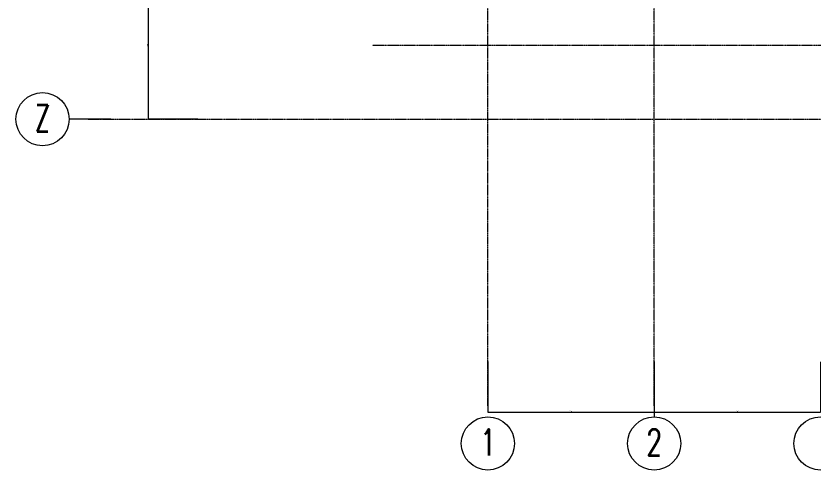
# Model space of a CAD drawing. Extents: x 248377 to 605788, y 154198 to 263202.
# Drawn here: x 248377 to 291526, y 154198 to 178794 of the extents above; entities that cross this region are included whole.
import ezdxf
from ezdxf.enums import TextEntityAlignment as Align

# ---------------------------------------------------------------- set-up
doc = ezdxf.new("R2010")
doc.units = 0
doc.header["$LTSCALE"] = 5
doc.linetypes.add('Data Center Layout_L20$0$CENTER', pattern=[2, 1.25, -0.25, 0.25, -0.25])
doc.layers.add('Data Center Layout_L20$0$98-DIM', color=252, linetype='Continuous')
doc.layers.add('Data Center Layout_L20$0$MACHINE-DIM', color=252, linetype='Continuous')
for name, color, linetype, lineweight in [('Data Center Layout_L20$0$FLAG', 252, 'Continuous', 0), ('Data Center Layout_L20$0$H-SIN', 252, 'Data Center Layout_L20$0$CENTER', 9), ('Data Center Layout_L20$0$K-SIN', 252, 'Data Center Layout_L20$0$CENTER', 9)]:
    doc.layers.add(name, color=color, linetype=linetype, lineweight=lineweight)
doc.styles.add('Data Center Layout_L20$0$dim-txt', font='isocp.shx', dxfattribs={"width": 0.7, "bigfont": 'chineset.shx'})
doc.styles.add('Data Center Layout_L20$0$型式1', font='simplex.shx', dxfattribs={"width": 0.68, "bigfont": 'chineset.shx'})
doc.dimstyles.new('Data Center Layout_L20$0$ARCH-dim-200MM', dxfattribs={"dimscale": 200, "dimtxt": 0.3, "dimasz": 0.1, "dimexe": 0.1, "dimexo": 0.1, "dimgap": 0.05, "dimtad": 1, "dimdec": 0, "dimlfac": 10, "dimdsep": 46, "dimtxsty": 'Data Center Layout_L20$0$dim-txt', "dimblk": 'Data Center Layout_L20$0$_Dot', "dimcen": 2, "dimclrd": 256, "dimclre": 256, "dimclrt": 256, "dimadec": 0, "dimazin": 0, "dimtfac": 0.8, "dimtdec": 1, "dimtix": 1, "dimtmove": 2, "dimatfit": 3, "dimldrblk": 'Data Center Layout_L20$0$_ArchTick', "dimfxl": 1, "dimtvp": 1, "dimtolj": 1, "dimlwd": 13, "dimlwe": 9, "dimarcsym": 0})

# ---------------------------------------------------------------- blocks, each defined once
blk = doc.blocks.new('Data Center Layout_L20$0$_Dot')
at = {"layer": 'Data Center Layout_L20$0$MACHINE-DIM', "color": 0, "lineweight": -2}
blk.add_line((-0.5, 0), (-1, 0), dxfattribs=at)
at = {"layer": 'Data Center Layout_L20$0$MACHINE-DIM', "color": 0, "const_width": 0.5}
blk.add_lwpolyline([(-0.25, 0, 1), (0.25, 0, 1)], format="xyb", close=True, dxfattribs=at)
blk = doc.blocks.new('*D58')
at = {"layer": 'Data Center Layout_L20$0$98-DIM', "lineweight": 9, "transparency": 16777216}
for p, q in [((324940, 126902), (324940, 124160)), ((333940, 126902), (333940, 124160))]:
    blk.add_line(p, q, dxfattribs=at)
at = {"layer": 'Data Center Layout_L20$0$98-DIM', "lineweight": 13, "transparency": 16777216}
blk.add_line((324960, 124180), (333920, 124180), dxfattribs=at)
at = {"layer": 'DEFPOINTS', "color": 0, "transparency": 16777216}
for p in [(324940, 126922), (333940, 126922), (333940, 124180)]:
    blk.add_point(p, dxfattribs=at)
at = {"layer": 'Data Center Layout_L20$0$98-DIM', "lineweight": 13, "transparency": 16777216, "xscale": 20, "yscale": 20, "zscale": 20, "rotation": 180}
blk.add_blockref('Data Center Layout_L20$0$_Dot', (324940, 124180), dxfattribs=at)
at = {"layer": 'Data Center Layout_L20$0$98-DIM', "lineweight": 13, "transparency": 16777216, "xscale": 20, "yscale": 20, "zscale": 20}
blk.add_blockref('Data Center Layout_L20$0$_Dot', (333940, 124180), dxfattribs=at)
at = {"layer": 'Data Center Layout_L20$0$98-DIM', "transparency": 16777216, "insert": (329440, 124220), "char_height": 60, "attachment_point": 5, "style": 'Data Center Layout_L20$0$dim-txt'}
blk.add_mtext('\\A1;90000', dxfattribs=at)
blk = doc.blocks.new('Data Center Layout_L20$0$_ArchTick')
at = {"layer": 'Data Center Layout_L20$0$MACHINE-DIM', "color": 0, "const_width": 0.15}
blk.add_lwpolyline([(-0.5, -0.5), (0.5, 0.5)], dxfattribs=at)
blk = doc.blocks.new('*D59')
at = {"layer": 'Data Center Layout_L20$0$98-DIM', "lineweight": 9, "transparency": 16777216}
for p, q in [((315940, 126902), (315940, 124160)), ((324940, 126902), (324940, 124160))]:
    blk.add_line(p, q, dxfattribs=at)
at = {"layer": 'Data Center Layout_L20$0$98-DIM', "lineweight": 13, "transparency": 16777216}
blk.add_line((315960, 124180), (324920, 124180), dxfattribs=at)
at = {"layer": 'DEFPOINTS', "color": 0, "transparency": 16777216}
for p in [(315940, 126922), (324940, 126922), (324940, 124180)]:
    blk.add_point(p, dxfattribs=at)
at = {"layer": 'Data Center Layout_L20$0$98-DIM', "lineweight": 13, "transparency": 16777216, "xscale": 20, "yscale": 20, "zscale": 20, "rotation": 180}
blk.add_blockref('Data Center Layout_L20$0$_Dot', (315940, 124180), dxfattribs=at)
at = {"layer": 'Data Center Layout_L20$0$98-DIM', "lineweight": 13, "transparency": 16777216, "xscale": 20, "yscale": 20, "zscale": 20}
blk.add_blockref('Data Center Layout_L20$0$_Dot', (324940, 124180), dxfattribs=at)
at = {"layer": 'Data Center Layout_L20$0$98-DIM', "transparency": 16777216, "insert": (320440, 124220), "char_height": 60, "attachment_point": 5, "style": 'Data Center Layout_L20$0$dim-txt'}
blk.add_mtext('\\A1;90000', dxfattribs=at)
blk = doc.blocks.new('*D75')
at = {"layer": 'Data Center Layout_L20$0$98-DIM', "lineweight": 9, "transparency": 16777216}
for p, q in [((300243, 148046), (297540, 148046)), ((300243, 140046), (297540, 140046))]:
    blk.add_line(p, q, dxfattribs=at)
at = {"layer": 'Data Center Layout_L20$0$98-DIM', "lineweight": 13, "transparency": 16777216}
blk.add_line((297560, 140066), (297560, 148026), dxfattribs=at)
at = {"layer": 'DEFPOINTS', "color": 0, "transparency": 16777216}
for p in [(297560, 148046), (300263, 148046), (300263, 140046)]:
    blk.add_point(p, dxfattribs=at)
at = {"layer": 'Data Center Layout_L20$0$98-DIM', "lineweight": 13, "transparency": 16777216, "xscale": 20, "yscale": 20, "zscale": 20}
for p, rotation in [((297560, 148046), 90), ((297560, 140046), 270)]:
    blk.add_blockref('Data Center Layout_L20$0$_Dot', p, dxfattribs=dict(at, rotation=rotation))
at = {"layer": 'Data Center Layout_L20$0$98-DIM', "transparency": 16777216, "insert": (297520, 144046), "char_height": 60, "attachment_point": 5, "rotation": 90, "style": 'Data Center Layout_L20$0$dim-txt'}
blk.add_mtext('\\A1;80000', dxfattribs=at)
blk = doc.blocks.new('Data Center Layout_L20$0$A$C80dc7663')
at = {"layer": 'Data Center Layout_L20$0$FLAG'}
for p, q in [((295521.89, 140045.59), (293271.89, 140045.59)), ((315940.24, 126921.53), (315940.24, 126871.53)), ((324940.24, 126921.53), (324940.24, 123921.53))]:
    blk.add_line(p, q, dxfattribs=at)
for centre in [(291831.89, 140045.59), (315940.24, 122481.53), (324940.24, 122481.53), (333940.24, 122481.53)]:
    blk.add_circle(centre, 1440, dxfattribs=at)
at = {"layer": 'Data Center Layout_L20$0$H-SIN'}
for p, q in [((315940.24, 124521.53), (315940.24, 230045.59)), ((324940.24, 124521.53), (324940.24, 230045.59)), ((294307.41, 140045.59), (588940.24, 140045.59))]:
    blk.add_line(p, q, dxfattribs=at)
at = {"layer": 'Data Center Layout_L20$0$K-SIN'}
blk.add_line((309694.58, 144045.59), (588940.24, 144045.59), dxfattribs=at)
at = {"layer": 'Data Center Layout_L20$0$98-DIM', "style": 'Data Center Layout_L20$0$型式1', "width": 0.68}
for s, p in [('Z', (291831.89, 140825.59)), ('1', (315940.24, 123261.53)), ('2', (324940.24, 123261.53))]:
    blk.add_text(s, height=1440, dxfattribs=at).set_placement(p, align=Align.TOP_CENTER)
at = {"layer": 'Data Center Layout_L20$0$98-DIM'}
dim = blk.add_linear_dim(base=(297559.84, 148045.59), p1=(300263.11, 140045.59), p2=(300263.11, 148045.59), angle=90, dimstyle='Data Center Layout_L20$0$ARCH-dim-200MM', dxfattribs=at)
dim.commit()
dim.dimension.update_dxf_attribs({"geometry": '*D75', "text_midpoint": (297519.84, 144045.59)})
for base, p1, p2, picture, middle in [((324940.24, 124179.82), (315940.24, 126921.53), (324940.24, 126921.53), '*D59', (320440.24, 124219.82)), ((333940.24, 124179.82), (324940.24, 126921.53), (333940.24, 126921.53), '*D58', (329440.24, 124219.82))]:
    dim = blk.add_linear_dim(base=base, p1=p1, p2=p2, dimstyle='Data Center Layout_L20$0$ARCH-dim-200MM', dxfattribs=at)
    dim.commit()
    dim.dimension.update_dxf_attribs({"geometry": picture, "text_midpoint": middle})
blk = doc.blocks.new('Data Center Layout_L20')
blk.add_blockref('Data Center Layout_L20$0$A$C80dc7663', (-42015, 33157))

msp = doc.modelspace()

# ---------------------------------------------------------------- block references
msp.add_blockref('Data Center Layout_L20', (0, 0))

doc.saveas('drawing.dxf')
